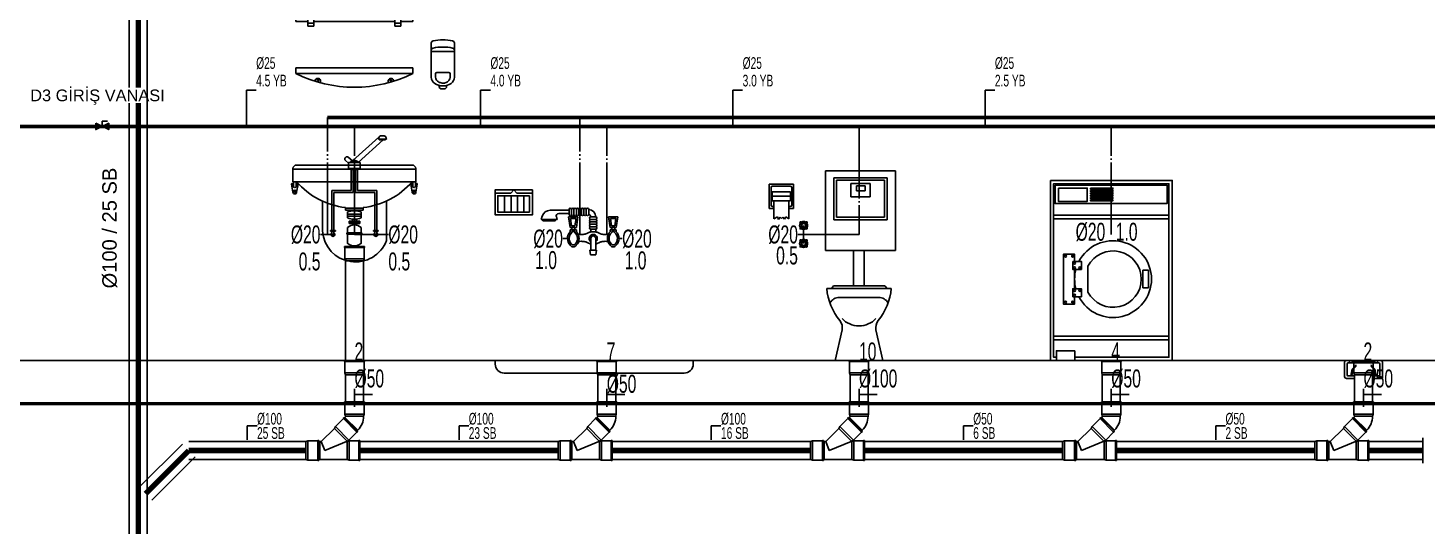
# Model space of a CAD drawing. Header units: centimetres. Extents: x -3952 to 22702, y 13298 to 16732.
# Drawn here: x 17619 to 18395, y 15738 to 16015 of the extents above; entities that cross this region are included whole.
import ezdxf
from ezdxf.enums import TextEntityAlignment as Align

# ---------------------------------------------------------------- set-up
doc = ezdxf.new("R2010")
doc.units = ezdxf.units.CM
for name, pattern in [('BASMA HATTI', [31, 25, -6]), ('PIS', [38, 30, -8]), ('SICAK', [4.6, 4, -0.15, 0.075, -0.15, 0.075, -0.15]), ('SOGUK', [4.375, 4, -0.15, 0.075, -0.15])]:
    doc.linetypes.add(name, pattern=pattern)
for name, color, linetype in [('MTY-PIS-SU-BORUSU', 6, 'PIS'), ('MTY-PISSU-CAP', 211, 'Continuous'), ('MTY-PVC', 43, 'Continuous'), ('MTY-SEMA', 8, 'Continuous'), ('MTY-SICAKSU-BORU', 1, 'BASMA HATTI'), ('MTY-SOGUKSU-BORU', 5, 'Continuous'), ('MTY-TEFRIS', 15, 'Continuous'), ('MTY-TEMIZSU-CAP', 101, 'Continuous'), ('MTY-VANA', 1, 'Continuous'), ('MTY-YUK-BIRIMI', 7, 'Continuous')]:
    doc.layers.add(name, color=color, linetype=linetype)
doc.styles.add('CAP', font='wturkce.SHX', dxfattribs={"width": 0.65})
doc.styles.add('MTY_CAP', font='wturkce.SHX', dxfattribs={"width": 0.65, "height": 20})
doc.styles.add('MTYCAPLT', font='arial.ttf', dxfattribs={"width": 0.65, "height": 1})
doc.styles.add('ROTAS', font='arial.ttf')

# ---------------------------------------------------------------- blocks, each defined once
blk = doc.blocks.new('MTY-KURESEL VANA')
at = {"layer": 'MTY-VANA'}
for p, q in [((0, 0), (0, 8)), ((0, 8), (8, 8))]:
    blk.add_line(p, q, dxfattribs=at)
blk.add_lwpolyline([(-10, 5), (-10, -5), (10, 5), (10, -5), (-10, 5)], dxfattribs=at)
at = {"layer": 'MTY-VANA', "style": 'MTYCAPLT', "width": 0.65}
blk.add_attdef('CAP', text='', height=10, dxfattribs=at).set_placement((-1.1, 0), align=Align.CENTER)
blk = doc.blocks.new('LAVABO1 KOLON')
at = {"layer": 'MTY-PVC', "color": 43}
for p, q in [((-5.5, 63.37), (-5.5, 62.77)), ((-5.03, 63.37), (-5.5, 63.37)), ((-5.3, 62.77), (-5.5, 62.77)), ((5.3, 62.77), (-5.3, 62.77)), ((-5.3, 62.77), (-5.3, 56.52)), ((5, 63.37), (-5.03, 63.37)), ((5.5, 63.37), (4.97, 63.37)), ((5.5, 62.77), (5.3, 62.77)), ((5.3, 62.77), (5.3, 56.52)), ((5.5, 63.37), (5.5, 62.77)), ((5.3, 56.52), (-5.3, 56.52)), ((-5.3, 56.52), (-5, 55.38)), ((5, 55.38), (-5, 55.38)), ((-5, 55.38), (-5, 0)), ((5.3, 56.52), (5, 55.38)), ((5, 55.38), (5, 0))]:
    blk.add_line(p, q, dxfattribs=at)
at = {"layer": 'MTY-SICAKSU-BORU', "linetype": 'SICAK', "ltscale": 10}
for p, q in [((-15, 70), (-15, 135)), ((-13.06, 70), (-15.15, 70))]:
    blk.add_line(p, q, dxfattribs=at)
at = {"layer": 'MTY-SOGUKSU-BORU', "linetype": 'SOGUK', "ltscale": 10}
for p, q in [((0, 70), (0, 130)), ((11.84, 70), (0, 70))]:
    blk.add_line(p, q, dxfattribs=at)
at = {"layer": 'MTY-TEFRIS', "color": 2}
for p, q in [((-25.82, 234.09), (-22.51, 234.09)), ((-25.82, 234.09), (-25.82, 229.75)), ((-22.51, 234.09), (-22.51, 229.75)), ((22.38, 234.09), (22.38, 229.75)), ((25.69, 234.09), (22.38, 234.09)), ((25.69, 234.09), (25.69, 229.75)), ((-32.57, 188.24), (-32.57, 231.58)), ((-25.82, 231.58), (-32.57, 231.58)), ((-25.82, 232.44), (-22.51, 232.44)), ((-25.82, 229.75), (-22.51, 229.75)), ((22.38, 231.58), (-22.51, 231.58)), ((25.69, 232.44), (22.38, 232.44)), ((25.69, 229.75), (22.38, 229.75)), ((32.43, 231.58), (25.69, 231.58)), ((32.43, 188.24), (32.43, 231.58)), ((12.73, 197.94), (-9.11, 219.78)), ((12.3, 207.69), (3.7, 216.28)), ((-0.23, 199.25), (-10.42, 209.44)), ((-25.82, 188.24), (-32.57, 188.24)), ((-25.82, 190.07), (-22.51, 190.07)), ((-25.82, 190.07), (-25.82, 185.73)), ((-25.82, 187.38), (-22.51, 187.38)), ((-22.51, 190.07), (-22.51, 185.73)), ((22.38, 188.24), (-22.51, 188.24)), ((25.69, 190.07), (22.38, 190.07)), ((22.38, 190.07), (22.38, 185.73)), ((25.69, 187.38), (22.38, 187.38)), ((25.69, 190.07), (25.69, 185.73)), ((32.43, 188.24), (25.69, 188.24)), ((-25.82, 185.73), (-22.51, 185.73)), ((25.69, 185.73), (22.38, 185.73)), ((42.63, 172.3), (42.63, 176.3)), ((42.63, 172.3), (42.63, 157.29)), ((42.63, 171.69), (55.43, 171.69)), ((55.43, 172.3), (55.43, 176.3)), ((55.43, 172.3), (55.43, 157.29)), ((-32.57, 162.6), (32.43, 162.6)), ((-32.57, 162.6), (-32.57, 159.35)), ((-32.57, 159.35), (32.43, 159.35)), ((32.43, 162.6), (32.43, 159.35)), ((42.63, 160.49), (42.63, 157.29)), ((45.03, 157.29), (45.03, 159.25)), ((45.67, 159.89), (52.39, 159.89)), ((53.03, 157.29), (53.03, 159.25)), ((47.03, 152.73), (47.03, 151.69)), ((47.83, 150.89), (47.03, 151.69)), ((50.23, 150.89), (47.83, 150.89)), ((50.23, 150.89), (51.03, 151.69)), ((51.03, 152.73), (51.03, 151.69))]:
    blk.add_line(p, q, dxfattribs=at)
at = {"layer": 'MTY-TEFRIS', "color": 4}
for p, q in [((14.5, 124.72), (15.52, 124.72)), ((16.54, 124.72), (15.52, 124.72)), ((13.42, 124.12), (-1.18, 110.86)), ((15.9, 122.47), (2.06, 109.89)), ((13.33, 122.84), (13.42, 123.75)), ((13.33, 122.84), (15.52, 122.84)), ((13.73, 122.84), (13.73, 122.47)), ((17.24, 122.84), (13.73, 122.84)), ((13.73, 122.47), (17.24, 122.47)), ((17.71, 122.84), (15.52, 122.84)), ((17.24, 122.47), (17.24, 122.84)), ((17.71, 122.84), (17.61, 123.75)), ((-4.98, 112.8), (-5.17, 112.58)), ((-5.05, 111.05), (-3.37, 109.62)), ((-1.11, 110.92), (-3.46, 112.92)), ((-3.37, 106.7), (-3.37, 109.89)), ((3.21, 109.89), (-3.37, 109.89)), ((-2.17, 109.96), (-2.24, 109.89)), ((-1.1, 110.86), (-0.08, 110.86)), ((0.94, 110.86), (-0.08, 110.86)), ((3.21, 106.7), (3.21, 109.89)), ((-34.19, 106.7), (-34.19, 99.25)), ((34.06, 106.3), (-34.19, 106.3)), ((32.13, 108.5), (-32.26, 108.5)), ((-3.37, 106.7), (3.21, 106.7)), ((-2.88, 106.7), (-2.88, 106.29)), ((-2.88, 106.29), (2.75, 106.29)), ((-2.14, 106.29), (-2.14, 106.1)), ((1.98, 106.09), (-2.14, 106.09)), ((-1.83, 106.07), (-1.83, 94.44)), ((-0.75, 106.07), (-0.75, 93.36)), ((0.59, 106.07), (0.59, 93.36)), ((1.67, 106.07), (1.67, 94.44)), ((1.98, 106.29), (1.98, 106.09)), ((2.75, 106.29), (2.75, 106.7)), ((34.06, 106.7), (34.06, 99.25)), ((-34.19, 93.55), (-34.97, 97.93)), ((-33.89, 98.28), (-34.71, 98.28)), ((34.06, 99.25), (-34.19, 99.25)), ((-33.89, 99.25), (-33.89, 96.72)), ((-32.42, 99.25), (-32.42, 96.72)), ((-31.61, 98.28), (-32.42, 98.28)), ((-32.13, 93.55), (-31.35, 97.93)), ((-12.51, 94.44), (-12.51, 72.2)), ((-12.51, 94.44), (-1.83, 94.44)), ((-11.43, 93.36), (-11.43, 72.2)), ((-11.43, 93.36), (-0.75, 93.36)), ((11.27, 93.36), (0.59, 93.36)), ((12.35, 94.44), (1.67, 94.44)), ((11.27, 93.36), (11.27, 72.2)), ((12.35, 94.44), (12.35, 72.2)), ((32, 93.55), (31.22, 97.93)), ((31.48, 98.28), (32.29, 98.28)), ((32.29, 99.25), (32.29, 96.72)), ((33.76, 99.25), (33.76, 96.72)), ((33.76, 98.28), (34.58, 98.28)), ((34.06, 93.55), (34.84, 97.93)), ((-17.73, 71.86), (-17.73, 88.48)), ((17.73, 66.66), (17.73, 88.54)), ((-4.99, 84.92), (-4.99, 83.48)), ((4.86, 84.63), (-4.99, 84.63)), ((-4.99, 83.48), (-0.07, 83.48)), ((-3.84, 79.22), (-3.84, 82.47)), ((3.71, 81.31), (-3.84, 81.31)), ((3.71, 80.24), (-3.84, 80.24)), ((-1.15, 83.48), (-1.15, 83.13)), ((-1.15, 78.56), (-1.15, 77.37)), ((4.86, 83.48), (-0.07, 83.48)), ((1.02, 83.48), (1.02, 83.13)), ((1.02, 78.56), (1.02, 77.37)), ((3.71, 79.22), (3.71, 82.47)), ((4.86, 84.92), (4.86, 83.48)), ((-11.97, 72.2), (-13.33, 72.2)), ((-13.33, 72.2), (-13.33, 71.8)), ((-13.33, 71.8), (-11.97, 71.8)), ((-12.51, 71.8), (-12.51, 70)), ((-12.51, 71.8), (-12.51, 70)), ((-12.51, 70), (-11.43, 70)), ((-11.97, 72.2), (-10.61, 72.2)), ((-10.61, 71.8), (-11.97, 71.8)), ((-11.43, 71.8), (-11.43, 70)), ((-11.43, 71.8), (-11.43, 70)), ((-10.61, 72.2), (-10.61, 71.8)), ((-4.34, 70.18), (-4.34, 70.82)), ((-4.34, 70.82), (4.07, 70.82)), ((4.07, 70.18), (-4.34, 70.18)), ((-3.84, 70.82), (-3.84, 73.87)), ((-3.84, 65.06), (-3.84, 70.18)), ((-3.04, 76.14), (-3.04, 77.37)), ((-3.04, 77.37), (3.04, 77.37)), ((3.04, 76.8), (-3.04, 76.8)), ((3.04, 76.14), (-3.04, 76.14)), ((-1.15, 76.14), (-1.15, 75.24)), ((1.02, 76.14), (1.02, 75.24)), ((3.04, 77.37), (3.04, 76.14)), ((3.71, 70.82), (3.71, 73.87)), ((3.71, 65.06), (3.71, 70.18)), ((4.07, 70.82), (4.07, 70.18)), ((11.84, 72.2), (10.48, 72.2)), ((10.48, 72.2), (10.48, 71.8)), ((10.48, 71.8), (11.84, 71.8)), ((11.3, 71.8), (11.3, 70)), ((11.3, 71.8), (11.3, 70)), ((12.38, 70), (11.3, 70)), ((11.84, 72.2), (13.2, 72.2)), ((13.2, 71.8), (11.84, 71.8)), ((12.38, 71.8), (12.38, 70)), ((12.38, 71.8), (12.38, 70)), ((13.2, 72.2), (13.2, 71.8))]:
    blk.add_line(p, q, dxfattribs=at)
at = {"layer": 'MTY-TEFRIS', "color": 2}
for centre in [(-20.17, 155.82), (20.04, 155.82)]:
    blk.add_circle(centre, 0.437, dxfattribs=at)
at = {"layer": 'MTY-TEFRIS', "color": 4}
for centre, radius in [((-34.52, 97.85), 0.254), ((-33.16, 93.55), 1.03), ((-33.16, 93.55), 0.556), ((-31.8, 97.85), 0.254), ((31.67, 97.85), 0.254), ((33.03, 93.55), 1.03), ((33.03, 93.55), 0.556), ((34.39, 97.85), 0.254)]:
    blk.add_circle(centre, radius, dxfattribs=at)
at = {"layer": 'MTY-TEFRIS', "color": 2}
for centre, radius, start, end in [((43.91, 176.3), 1.28, 103.34236, 180), ((43.91, 172.3), 1.28, 103.34236, 180), ((49.03, 150.65), 27.43, 78.61461, 101.38539), ((49.03, 146.65), 27.43, 78.61461, 101.38539), ((54.15, 176.3), 1.28, 0, 76.65764), ((54.15, 172.3), 1.28, 0, 76.65764), ((-0.07, 225.21), 73.43, 243.73196, 296.26804), ((-20.32, 155.17), 1.53, 324.18851, 183.54429), ((20.19, 155.17), 1.53, 356.45571, 215.81149), ((45.67, 159.25), 0.64, 90, 180), ((52.39, 159.25), 0.64, 0, 90)]:
    blk.add_arc(centre, radius, start, end, dxfattribs=at)
at = {"layer": 'MTY-TEFRIS', "color": 4}
for centre, radius, start, end in [((14.5, 123.64), 1.08, 90, 174.07007), ((16.54, 123.64), 1.08, 5.92993, 90), ((-4.35, 111.88), 1.08, 139.57371, 229.57371), ((-4.16, 112.1), 1.08, 49.57371, 139.57371), ((-1.1, 109.78), 1.08, 90, 174.07007), ((0.94, 109.78), 1.08, 5.92993, 90), ((-32.19, 106.5), 2.01, 88.09528, 174.20104), ((32.06, 106.5), 2.01, 5.79896, 91.90472), ((-34.67, 97.98), 0.308, 97.40292, 189.73542), ((-33.16, 96.72), 0.735, 180, 0), ((-0.07, 127.1), 42.47, 220.97797, 263.34526), ((-31.65, 97.98), 0.308, 350.26458, 82.59708), ((-0.07, 127.1), 42.47, 276.65474, 319.02203), ((31.52, 97.98), 0.308, 97.40292, 189.73542), ((33.03, 96.72), 0.735, 180, 0), ((34.54, 97.98), 0.308, 350.26458, 82.59708), ((-0.07, 72.87), 10.32, 68.53271, 111.46729), ((-0.07, 88.83), 10.32, 248.53271, 291.46729), ((0.55, 73.03), 18.32, 183.67178, 339.66251), ((-11.97, 70), 1.09, 119.88579, 60.11421), ((-11.97, 70.09), 0.548, 189.04535, 350.95465), ((-0.07, 69.47), 5.8, 49.37058, 130.62942), ((11.84, 70), 1.09, 119.88579, 60.11421), ((11.84, 70.09), 0.548, 189.04535, 350.95465), ((-0.07, 69.47), 5.8, 229.37058, 310.62942)]:
    blk.add_arc(centre, radius, start, end, dxfattribs=at)
at = {"layer": 'MTY-TEFRIS', "color": 2}
blk.add_ellipse((49.03, 157.29), major_axis=(6.4, 0), ratio=0.75, start_param=3.141593, end_param=6.283185, dxfattribs=at)
blk.add_open_spline([(45.03, 157.29), (45.03, 156.85), (45.14, 156.42), (45.6, 155.59), (45.95, 155.2), (46.86, 154.56), (47.42, 154.32), (48.62, 154.06), (50.06, 154.05), (50.48, 154.26), (51.05, 154.49), (52, 155.09), (52.37, 155.48), (52.87, 156.29), (53.01, 156.73), (53.03, 157.2), (53.03, 157.24), (53.03, 157.29)], degree=3, knots=[0, 0, 0, 0, 0.442663, 0.442663, 0.885326, 0.885326, 1.327989, 1.327989, 1.770652, 1.770652, 2.213315, 2.213315, 2.655978, 2.655978, 3.098641, 3.098641, 3.141579, 3.141579, 3.141579, 3.141579], dxfattribs=at)
at = {"layer": 'MTY-TEMIZSU-CAP'}
for p, q in [((-15.15, 70), (-18.9, 70)), ((12.93, 70), (18.77, 70))]:
    blk.add_line(p, q, dxfattribs=at)
at = {"layer": 'MTY-PISSU-CAP', "lineweight": -3, "ltscale": 100, "style": 'CAP', "width": 0.65}
blk.add_attdef('PSCP', text='', height=10, dxfattribs=at).set_placement((0, -10), align=Align.MIDDLE_LEFT)
at = {"layer": 'MTY-TEMIZSU-CAP', "color": 101, "style": 'CAP', "width": 0.65}
blk.add_attdef('SCCP', text='', height=10, dxfattribs=at).set_placement((-18.9, 70), align=Align.MIDDLE_RIGHT)
blk.add_attdef('SOCP', text='', height=10, dxfattribs=at).set_placement((18.77, 70), align=Align.MIDDLE_LEFT)
at = {"layer": 'MTY-YUK-BIRIMI', "color": 101, "style": 'CAP', "width": 0.65}
blk.add_attdef('SC', text='', height=10, dxfattribs=at).set_placement((-18.9, 55), align=Align.MIDDLE_RIGHT)
blk.add_attdef('SO', text='', height=10, dxfattribs=at).set_placement((18.81, 55), align=Align.MIDDLE_LEFT)
at = {"layer": 'MTY-YUK-BIRIMI', "color": 211, "lineweight": -3, "ltscale": 100, "style": 'CAP', "width": 0.65}
blk.add_attdef('PS', text='', height=10, dxfattribs=at).set_placement((0, 5), align=Align.MIDDLE_LEFT)
blk = doc.blocks.new('PVC CATAL SAG')
at = {"layer": 'MTY-PISSU-CAP', "lineweight": -3, "ltscale": 100}
for p, q in [((0, -15.84), (0, -25.84)), ((10, -18.89), (0, -18.89))]:
    blk.add_line(p, q, dxfattribs=at)
at = {"layer": 'MTY-PVC', "color": 43}
for p, q in [((-5.5, 0), (-5.5, -0.6)), ((5.5, 0), (-5.5, 0)), ((-5.3, -0.6), (-5.5, -0.6)), ((5.3, -0.6), (-5.3, -0.6)), ((-5.3, -0.6), (-5.3, -6.85)), ((5.3, -6.85), (-5.3, -6.85)), ((-5.3, -6.85), (-5, -7.99)), ((5.3, -6.85), (5, -7.99)), ((5.5, -0.6), (5.3, -0.6)), ((5.3, -0.6), (5.3, -6.85)), ((5.5, 0), (5.5, -0.6)), ((5, -7.99), (-5, -7.99)), ((-5, -7.99), (-5, -22.87)), ((5, -7.99), (5, -22.87)), ((-5.5, -23.03), (-5.5, -23.63)), ((-5.5, -23.03), (-4.97, -23.03)), ((-5, -23.03), (5.03, -23.03)), ((5.03, -23.03), (5.5, -23.03)), ((5.5, -23.03), (5.5, -23.63)), ((-5.5, -23.63), (-5.3, -23.63)), ((-5.3, -23.63), (5.3, -23.63)), ((-5.3, -23.63), (-5.3, -29.88)), ((-5.3, -29.88), (5.3, -29.88)), ((-5.3, -29.88), (-5, -31.02)), ((-5, -31.02), (5, -31.02)), ((5.3, -29.88), (5, -31.02)), ((5.3, -23.63), (5.5, -23.63)), ((5.3, -23.63), (5.3, -29.88)), ((-11.15, -37.73), (-18.46, -45)), ((-10.59, -36.69), (-11.15, -37.73)), ((-11.15, -37.73), (-4.14, -44.75)), ((-6.17, -32.27), (-10.59, -36.69)), ((-10.59, -36.69), (-3.09, -44.18)), ((-5.88, -31.7), (-6.31, -32.13)), ((-5.88, -31.7), (-6.31, -32.13)), ((-6.31, -32.13), (-6.17, -32.27)), ((-6.31, -32.13), (-6.17, -32.27)), ((-6.17, -32.27), (1.33, -39.76)), ((-5.88, -31.7), (-5.58, -32.01)), ((-5.88, -31.7), (-5.58, -32.01)), ((-5.29, -31.73), (-5.58, -32.01)), ((-5.58, -32.01), (1.54, -39.13)), ((-5.29, -31.73), (1.78, -38.8)), ((1.78, -38.8), (1.5, -39.08)), ((-25.86, -44.7), (-27, -45)), ((-27, -55), (-27, -45)), ((-25.86, -55.3), (-25.86, -44.7)), ((-20.33, -44.7), (-25.86, -44.7)), ((-19.73, -44.5), (-20.33, -44.5)), ((-20.33, -44.7), (-20.33, -44.5)), ((-20.33, -55.3), (-20.33, -44.7)), ((-19.73, -45), (-19.73, -44.5)), ((-19.73, -55), (-19.73, -45)), ((-19.33, -45), (-19.73, -45)), ((-18.46, -45), (-19.33, -45)), ((-19.33, -45), (-19.33, -55)), ((-19.33, -45), (-19.33, -55)), ((-19.33, -55), (-19.33, -45)), ((-19.33, -45), (-19.33, -55)), ((-16.5, -50), (-18.46, -45)), ((-4.43, -45), (-16.5, -50)), ((-4.14, -44.75), (-4.43, -45)), ((-4.02, -45), (-4.42, -45)), ((-3.09, -44.18), (-4.14, -44.75)), ((-2.88, -44.7), (-4.02, -45)), ((-4.02, -45), (-4.02, -55)), ((1.33, -39.76), (-3.09, -44.18)), ((2.4, -44.7), (-2.88, -44.7)), ((-2.88, -44.7), (-2.88, -55.3)), ((1.33, -39.76), (1.47, -39.9)), ((1.33, -39.76), (1.47, -39.9)), ((1.89, -39.48), (1.47, -39.9)), ((1.89, -39.48), (1.47, -39.9)), ((1.5, -39.08), (1.89, -39.48)), ((1.5, -39.08), (1.89, -39.48)), ((3, -44.5), (2.4, -44.5)), ((2.4, -44.5), (2.4, -44.7)), ((2.4, -44.7), (2.4, -55.3)), ((3, -44.5), (3, -45)), ((3, -45), (3, -55)), ((-25.86, -55.3), (-27, -55)), ((-20.33, -55.3), (-25.86, -55.3)), ((-20.33, -55.5), (-20.33, -55.3)), ((-19.73, -55.5), (-20.33, -55.5)), ((-19.73, -55.5), (-19.73, -55)), ((-19.33, -55), (-19.73, -55)), ((-4.02, -55), (-19.33, -55)), ((-2.88, -55.3), (-4.02, -55)), ((2.4, -55.3), (-2.88, -55.3)), ((2.4, -55.3), (2.4, -55.5)), ((3, -55.5), (2.4, -55.5)), ((3, -55), (3, -55.5))]:
    blk.add_line(p, q, dxfattribs=at)
for radius in [1, 11]:
    blk.add_arc((-6, -31.02), radius, 315, 0, dxfattribs=at)
blk = doc.blocks.new('DUS TEKNESI1 KOLON')
at = {"layer": 'MTY-SICAKSU-BORU', "linetype": 'SICAK', "ltscale": 10}
blk.add_line((-15, 70), (-15, 135), dxfattribs=at)
at = {"layer": 'MTY-SOGUKSU-BORU', "linetype": 'SOGUK', "ltscale": 10}
blk.add_line((0, 70), (0, 130), dxfattribs=at)
at = {"layer": 'MTY-TEFRIS', "color": 2}
for p, q in [((-51.58, 94.87), (-53.27, 92.91)), ((-51.58, 94.87), (-49.95, 92.91)), ((-53.27, 92.91), (-61.88, 92.91)), ((-56.78, 91.53), (-56.78, 82.44)), ((-53.11, 91.53), (-53.11, 82.44)), ((-41.27, 92.91), (-49.95, 92.91)), ((-49.61, 91.53), (-49.61, 82.44)), ((-46.03, 91.53), (-46.03, 82.44))]:
    blk.add_line(p, q, dxfattribs=at)
at = {"layer": 'MTY-TEFRIS', "color": 4}
for p, q in [((-36.4, 78.22), (-35.78, 80.22)), ((-36.4, 78.22), (-27.55, 78.22)), ((-31.45, 83.41), (-20.92, 83.41)), ((-27.55, 78.22), (-27.99, 79.88)), ((-26.68, 81.6), (-20.92, 81.6)), ((-21.16, 79.85), (-16, 79.85)), ((-20.3, 73.82), (-21.16, 79.85)), ((-20.92, 83.87), (-20.92, 81.14)), ((-20.92, 83.41), (-20.92, 81.6)), ((-19.51, 74.73), (-20.11, 78.94)), ((-20.11, 78.94), (-17.05, 78.94)), ((-19.56, 81.14), (-19.56, 83.87)), ((-18.2, 83.87), (-18.2, 81.14)), ((-17.05, 78.94), (-17.65, 74.73)), ((-16, 79.85), (-16.86, 73.82)), ((-16.84, 83.87), (-16.84, 81.14)), ((-16.84, 83.87), (-16.84, 81.14)), ((-15.47, 81.14), (-15.47, 83.87)), ((-14.11, 83.87), (-14.11, 81.14)), ((-12.75, 83.87), (-12.75, 81.14)), ((-11.39, 83.87), (-11.39, 81.14)), ((-10.03, 83.87), (-10.03, 81.14)), ((-8.86, 79.78), (-8.86, 79.74)), ((-8.86, 79.74), (-6.14, 79.74)), ((-8.86, 78.38), (-6.14, 78.38)), ((-6.14, 79.78), (-6.14, 79.74)), ((6.16, 79.85), (1, 79.85)), ((1, 79.85), (1.86, 73.82)), ((2.05, 78.94), (2.65, 74.73)), ((5.11, 78.94), (2.05, 78.94)), ((4.51, 74.73), (5.11, 78.94)), ((5.3, 73.82), (6.16, 79.85)), ((-16.86, 73.82), (-20.3, 73.82)), ((-20.28, 72.58), (-20.28, 71.43)), ((-20.28, 72.58), (-16.88, 72.58)), ((-17.65, 74.73), (-19.51, 74.73)), ((-19.42, 73.82), (-19.42, 72.58)), ((-19.37, 71.67), (-19.37, 71.03)), ((-19.37, 71.67), (-17.78, 71.67)), ((-17.78, 71.67), (-17.78, 71.03)), ((-17.76, 72.58), (-17.76, 73.82)), ((-16.88, 72.58), (-16.88, 71.43)), ((-8.86, 77.02), (-6.14, 77.02)), ((-8.86, 75.66), (-6.14, 75.66)), ((-6.14, 74.3), (-8.86, 74.3)), ((-8.86, 72.93), (-8.86, 71.34)), ((-8.86, 72.93), (-6.14, 72.93)), ((-6.14, 72.93), (-6.14, 71.34)), ((1.86, 73.82), (5.3, 73.82)), ((1.88, 72.58), (1.88, 71.43)), ((1.88, 72.58), (5.28, 72.58)), ((2.65, 74.73), (4.51, 74.73)), ((2.76, 72.58), (2.76, 73.82)), ((2.78, 71.67), (2.78, 71.03)), ((4.37, 71.67), (2.78, 71.67)), ((4.37, 71.67), (4.37, 71.03)), ((4.42, 73.82), (4.42, 72.58)), ((5.28, 72.58), (5.28, 71.43)), ((-8.85, 67.86), (-8.85, 61.24)), ((-6.15, 67.86), (-6.15, 61.24)), ((-5.71, 61.24), (-9.32, 61.24)), ((-9.32, 61.24), (-8.96, 58.68)), ((-8.96, 58.68), (-6.08, 58.68)), ((-6.08, 58.68), (-5.71, 61.24)), ((47.97, 0), (-61.88, 0)), ((-61.88, -2.05), (-61.88, 0)), ((47.98, -2.03), (47.97, 0)), ((42.98, -7.04), (-56.88, -7.04))]:
    blk.add_line(p, q, dxfattribs=at)
at = {"layer": 'MTY-TEFRIS', "color": 2}
for points in [[(-41.27, 94.87), (-61.88, 94.87), (-61.88, 80.85), (-41.27, 80.85)], [(-42.93, 91.53), (-60.5, 91.53), (-60.5, 82.44), (-42.93, 82.44)]]:
    blk.add_lwpolyline(points, close=True, dxfattribs=at)
at = {"layer": 'MTY-TEFRIS', "color": 4}
blk.add_lwpolyline([(-28.55, 78.22), (-28.55, 77.65), (-35.4, 77.65), (-35.4, 78.22)], dxfattribs=at)
for points in [[(-15.94, 70.15, 0.052672), (-14.15, 69.96, 0.063671)], [(-14.15, 69.96, 0.063671), (-12, 70.23, 0.076686), (-10.34, 70.95, 0.001385), (-10.32, 70.96, 0.146881)], [(-4.68, 70.96, 0.029659), (-5.35, 71.18, 0.063671), (-7.5, 71.45, 0.063671), (-9.65, 71.18, 0.029659), (-10.32, 70.96, 0.001385)], [(-0.85, 69.96, -0.063671), (-3, 70.23, -0.076686), (-4.66, 70.95, -0.001385), (-4.68, 70.96, -0.146881)], [(-3.67, 70.45, 0.001385), (-3.69, 70.46, 0.076686)], [(0.94, 70.15, -0.052672), (-0.85, 69.96, -0.063671)], [(-15.62, 66.05, -0.043271), (-14.15, 66.18, -0.063671)], [(-14.15, 66.18, -0.063671), (-12, 65.91, -0.029659), (-11.33, 65.69, -0.001385)], [(-11.33, 65.69, 0.001385), (-11.31, 65.68, 0.076686), (-9.65, 64.96, 0.02385), (-8.85, 64.8, 0.063671)], [(-6.15, 64.8, 0.02385), (-5.35, 64.96, 0.076686), (-3.69, 65.68, 0.001385), (-3.67, 65.69, 0.146881)], [(-0.85, 66.18, 0.063671), (-3, 65.91, 0.029659), (-3.67, 65.69, 0.001385)], [(0.62, 66.05, 0.043271), (-0.85, 66.18, 0.063671)]]:
    blk.add_lwpolyline(points, format="xyb", dxfattribs=at)
for centre, radius, start, end in [((-31.45, 78.88), 4.54, 90, 162.72065), ((-26.68, 80.24), 1.36, 90, 195.03031), ((-20.24, 83.87), 0.68, 0, 180), ((-20.24, 81.14), 0.68, 180, 0), ((-18.88, 83.87), 0.68, 0, 180), ((-18.88, 81.14), 0.68, 180, 0), ((-17.52, 83.87), 0.68, 0, 180), ((-17.52, 81.14), 0.68, 180, 0), ((-16.16, 83.87), 0.68, 0, 180), ((-16.16, 81.14), 0.68, 180, 0), ((-14.79, 83.87), 0.68, 0, 180), ((-14.79, 81.14), 0.68, 180, 0), ((-13.43, 83.87), 0.68, 0, 180), ((-13.43, 81.14), 0.68, 180, 0), ((-12.07, 83.87), 0.68, 0, 180), ((-12.07, 81.14), 0.68, 180, 0), ((-10.71, 83.87), 0.68, 0, 180), ((-10.71, 81.14), 0.68, 180, 0), ((-10.22, 79.78), 4.08, 0, 87.34618), ((-10.22, 79.78), 1.36, 0, 82.02098), ((-8.86, 79.06), 0.68, 90, 270), ((-8.86, 77.7), 0.68, 90, 270), ((-6.14, 79.06), 0.68, 270, 90), ((-6.14, 77.7), 0.68, 270, 90), ((-16.57, 67.73), 5.24, 135.05017, 225.82954), ((-16.57, 67.73), 4.33, 130.27538, 225.82954), ((-20.58, 67.73), 4.33, 314.17046, 49.72462), ((-20.58, 67.73), 5.24, 314.17046, 44.94983), ((-7.5, 67.73), 2.25, 311.5146, 228.4854), ((-8.86, 76.34), 0.68, 90, 270), ((-8.86, 74.98), 0.68, 90, 270), ((-8.86, 73.62), 0.68, 90, 270), ((-6.14, 76.34), 0.68, 270, 90), ((-6.14, 74.98), 0.68, 270, 90), ((-6.14, 73.62), 0.68, 270, 90), ((5.58, 67.73), 5.24, 135.05017, 225.82954), ((5.58, 67.73), 4.33, 130.27538, 225.82954), ((1.57, 67.73), 4.33, 314.17046, 49.72462), ((1.57, 67.73), 5.24, 314.17046, 44.94983), ((-18.58, 64.97), 1.92, 211.20705, 328.79295), ((-18.58, 65.45), 1.3, 218.96065, 321.6991), ((-7.5, 67.86), 1.35, 0, 180), ((3.58, 64.97), 1.92, 211.20705, 328.79295), ((3.58, 65.45), 1.3, 218.3009, 321.03935), ((-56.88, -2.04), 5, 180.10635, 270), ((42.98, -2.04), 5, 270, 0.10635)]:
    blk.add_arc(centre, radius, start, end, dxfattribs=at)
at = {"layer": 'MTY-TEMIZSU-CAP'}
for p, q in [((-21.81, 67.69), (-24.34, 67.69)), ((6.81, 67.69), (8.53, 67.69))]:
    blk.add_line(p, q, dxfattribs=at)
at = {"layer": 'MTY-PISSU-CAP', "lineweight": -3, "ltscale": 100, "style": 'CAP', "width": 0.65}
blk.add_attdef('PSCP', text='', height=10, dxfattribs=at).set_placement((0, -12.95), align=Align.MIDDLE_LEFT)
at = {"layer": 'MTY-TEMIZSU-CAP', "color": 101, "style": 'CAP', "width": 0.65}
blk.add_attdef('SCCP', text='', height=10, dxfattribs=at).set_placement((-24.34, 67.69), align=Align.MIDDLE_RIGHT)
blk.add_attdef('SOCP', text='', height=10, dxfattribs=at).set_placement((8.53, 67.69), align=Align.MIDDLE_LEFT)
at = {"layer": 'MTY-YUK-BIRIMI', "color": 101, "style": 'CAP', "width": 0.65}
blk.add_attdef('SC', text='', height=10, dxfattribs=at).set_placement((-27.65, 55.76), align=Align.MIDDLE_RIGHT)
blk.add_attdef('SO', text='', height=10, dxfattribs=at).set_placement((16, 50.59), align=Align.CENTER)
at = {"layer": 'MTY-YUK-BIRIMI', "color": 211, "lineweight": -3, "ltscale": 100, "style": 'CAP', "width": 0.65}
blk.add_attdef('PS', text='', height=10, dxfattribs=at).set_placement((-0.06, 5), align=Align.MIDDLE_LEFT)
blk = doc.blocks.new('KLOZET1 KOLON')
at = {"layer": 'MTY-SOGUKSU-BORU', "linetype": 'SOGUK', "ltscale": 10}
for p, q in [((0, 130), (0, 70)), ((-30.75, 75), (-30.75, 65)), ((0, 70), (-30.74, 70))]:
    blk.add_line(p, q, dxfattribs=at)
at = {"layer": 'MTY-TEFRIS', "color": 2}
for p, q in [((20.33, 105.41), (-18.6, 105.41)), ((-18.6, 105.41), (-18.6, 61.05)), ((15.66, 101.52), (-13.93, 101.52)), ((-13.93, 101.52), (-13.93, 78.17)), ((15.66, 78.17), (15.66, 101.52)), ((20.33, 61.05), (20.33, 105.41)), ((-49.8, 84.47), (-49.8, 97.91)), ((-49.8, 97.91), (-36.36, 97.91)), ((-48.79, 86.32), (-48.79, 96.06)), ((-48.12, 93.71), (-48.12, 88.67)), ((-48.12, 93.71), (-38.04, 93.71)), ((-47.95, 96.9), (-38.21, 96.9)), ((-38.04, 93.71), (-38.04, 88.67)), ((-37.37, 96.06), (-37.37, 86.32)), ((-36.36, 97.91), (-36.36, 84.47)), ((14.22, 100.08), (-12.49, 100.08)), ((-12.49, 100.08), (-12.49, 79.61)), ((6.2, 98.31), (-4.47, 98.31)), ((-4.47, 98.31), (-4.47, 90.98)), ((3.46, 96.95), (-1.31, 96.95)), ((-1.31, 96.95), (-1.31, 94.29)), ((-1.31, 94.29), (3.46, 94.29)), ((3.46, 94.29), (3.46, 96.95)), ((6.2, 90.98), (6.2, 98.31)), ((14.22, 79.61), (14.22, 100.08)), ((-48.12, 91.86), (-48.79, 91.86)), ((-48.79, 91.86), (-48.79, 90.52)), ((-48.79, 90.52), (-48.12, 90.52)), ((-48.12, 90.52), (-48.12, 91.86)), ((-38.04, 91.19), (-48.12, 91.19)), ((-48.12, 88.67), (-38.04, 88.67)), ((-47.28, 85.48), (-47.95, 85.48)), ((-47.28, 78.59), (-47.28, 88.67)), ((-38.88, 78.59), (-38.88, 88.67)), ((-38.88, 78.59), (-38.88, 88.67)), ((-38.21, 85.48), (-38.88, 85.48)), ((-38.04, 91.86), (-37.37, 91.86)), ((-38.04, 90.52), (-38.04, 91.86)), ((-37.37, 90.52), (-38.04, 90.52)), ((-37.37, 91.86), (-37.37, 90.52)), ((-4.47, 90.98), (6.2, 90.98)), ((-47.28, 84.47), (-49.8, 84.47)), ((-45.29, 79.81), (-47.28, 78.59)), ((-45.29, 79.81), (-44.6, 78.35)), ((-43.76, 79.57), (-44.6, 78.35)), ((-43.76, 79.57), (-43.08, 78.84)), ((-42.24, 79.57), (-43.08, 78.84)), ((-42.24, 79.57), (-41.4, 78.46)), ((-40.56, 79.83), (-41.4, 78.46)), ((-40.56, 79.83), (-38.88, 78.59)), ((-36.36, 84.47), (-38.88, 84.47)), ((-13.93, 78.17), (15.66, 78.17)), ((-12.49, 79.61), (14.22, 79.61)), ((-18.6, 61.05), (20.33, 61.05)), ((-3.11, 61.05), (-3.11, 41.5)), ((2.9, 61.05), (2.9, 41.5)), ((17.91, 40), (-17.91, 40)), ((-14.2, 41.5), (-15.36, 40)), ((14.4, 41.5), (-14.2, 41.5)), ((14.4, 41.5), (15.56, 40)), ((10.91, 35), (-10.91, 35)), ((-13.25, 0), (-9.42, 17.01)), ((9.42, 17.01), (13.25, 0)), ((13.25, 0), (-13.25, 0)), ((-13.25, 0), (13.25, 0))]:
    blk.add_line(p, q, dxfattribs=at)
at = {"layer": 'MTY-TEFRIS', "color": 4}
for centre, radius in [((-30.75, 75), 1.54), ((-30.75, 75), 1.1), ((-30.75, 65), 1.54), ((-30.75, 65), 1.1)]:
    blk.add_circle(centre, radius, dxfattribs=at)
at = {"layer": 'MTY-TEFRIS', "color": 2}
for centre, radius, start, end in [((-47.95, 96.06), 0.84, 90, 180), ((-38.21, 96.06), 0.84, 0, 90), ((-47.95, 86.32), 0.84, 180, 270), ((-38.21, 86.32), 0.84, 270, 360), ((15.27, 43.1), 33.32, 185.34064, 219.04334), ((-15.27, 43.1), 33.32, 320.95666, 354.65936), ((-10.91, 29), 6, 90, 150.54771), ((10.91, 29), 6, 29.45229, 90), ((-15.28, 18.33), 6, 347.31961, 39.04334), ((0, 32.24), 13.03, 223.67167, 316.32833), ((15.28, 18.33), 6, 140.95666, 192.68039)]:
    blk.add_arc(centre, radius, start, end, dxfattribs=at)
at = {"layer": 'MTY-TEFRIS', "color": 4}
for centre, radius, start, end in [((-30.75, 75), 2.22, 144.42463, 215.30307), ((-32.48, 73.28), 0.321, 139.13539, 310.58802), ((-32.47, 76.73), 0.321, 49.13539, 220.58802), ((-34.63, 75.01), 2.44, 320.91318, 350.03622), ((-34.63, 75.01), 2.44, 9.69149, 38.67071), ((-30.76, 71.11), 2.44, 99.68719, 128.81024), ((-30.74, 78.89), 2.44, 231.05269, 260.03192), ((-30.75, 75), 2.22, 234.42033, 305.29878), ((-30.75, 75), 2.22, 101.18793, 125.29878), ((-30.75, 75), 2.22, 54.42033, 101.18793), ((-30.74, 78.89), 2.44, 279.68719, 308.81024), ((-30.76, 71.11), 2.44, 51.05269, 80.03192), ((-26.86, 74.99), 2.44, 140.91318, 170.03622), ((-26.86, 74.99), 2.44, 189.69149, 218.67071), ((-29.02, 73.27), 0.321, 229.13539, 40.58802), ((-29.02, 76.72), 0.321, 319.13539, 130.58802), ((-30.75, 75), 2.22, 341.62361, 35.30307), ((-30.75, 75), 2.22, 324.42463, 341.62361), ((-30.75, 65), 2.22, 144.34276, 215.22121), ((-32.48, 63.28), 0.321, 139.05352, 310.50616), ((-32.47, 66.73), 0.321, 49.05352, 220.50616), ((-34.63, 65.01), 2.44, 320.83131, 349.95435), ((-34.63, 65.01), 2.44, 9.60962, 38.58885), ((-30.76, 61.11), 2.44, 99.60533, 128.72837), ((-30.73, 68.89), 2.44, 230.97083, 259.95006), ((-30.75, 65), 2.22, 234.33847, 305.21692), ((-30.75, 65), 2.22, 101.10606, 125.21692), ((-30.75, 65), 2.22, 54.33847, 101.10606), ((-30.76, 61.11), 2.44, 50.97083, 79.95006), ((-30.73, 68.89), 2.44, 279.60533, 308.72837), ((-26.86, 64.99), 2.44, 140.83131, 169.95435), ((-26.86, 64.99), 2.44, 189.60962, 218.58885), ((-29.03, 63.27), 0.321, 229.05352, 40.50616), ((-29.01, 66.72), 0.321, 319.05352, 130.50616), ((-30.75, 65), 2.22, 324.34276, 341.54174), ((-30.75, 65), 2.22, 341.54174, 35.22121)]:
    blk.add_arc(centre, radius, start, end, dxfattribs=at)
at = {"layer": 'MTY-TEMIZSU-CAP', "lineweight": -3, "ltscale": 100}
blk.add_line((-30.75, 70), (-33.91, 70), dxfattribs=at)
at = {"layer": 'MTY-PISSU-CAP', "lineweight": -3, "ltscale": 100, "style": 'CAP', "width": 0.65}
blk.add_attdef('PSCP', text='', height=10, dxfattribs=at).set_placement((0, -10), align=Align.MIDDLE_LEFT)
at = {"layer": 'MTY-TEMIZSU-CAP', "color": 101, "style": 'CAP', "width": 0.65}
blk.add_attdef('SOCP', text='', height=10, dxfattribs=at).set_placement((-33.91, 70), align=Align.MIDDLE_RIGHT)
at = {"layer": 'MTY-YUK-BIRIMI', "color": 101, "style": 'CAP', "width": 0.65}
blk.add_attdef('SO', text='', height=10, dxfattribs=at).set_placement((-33.91, 58.33), align=Align.MIDDLE_RIGHT)
at = {"layer": 'MTY-YUK-BIRIMI', "color": 211, "lineweight": -3, "ltscale": 100, "style": 'CAP', "width": 0.65}
blk.add_attdef('PS', text='', height=10, dxfattribs=at).set_placement((0, 5), align=Align.MIDDLE_LEFT)
blk = doc.blocks.new('CAMASIR MAKINASI1 KOLON')
at = {"layer": 'MTY-SOGUKSU-BORU', "linetype": 'SOGUK', "ltscale": 10}
blk.add_line((0, 70), (0, 130), dxfattribs=at)
at = {"layer": 'MTY-TEFRIS', "color": 4}
for p, q in [((-32, 80.72), (32.03, 80.72)), ((-32, 78.63), (32.03, 78.63)), ((-32, 13.53), (32.03, 13.53)), ((-32, 11.44), (32.03, 11.44))]:
    blk.add_line(p, q, dxfattribs=at)
at = {"layer": 'MTY-TEFRIS', "color": 2}
blk.add_line((-12.92, 52.39), (-12.92, 37.98), dxfattribs=at)
at = {"layer": 'MTY-TEFRIS', "color": 4}
for points in [[(-33.8, 100), (33.82, 100), (33.82, 0), (-33.8, 0)], [(-20.25, 5.42), (-30.46, 5.42), (-30.46, 0), (-20.25, 0)]]:
    blk.add_lwpolyline(points, close=True, dxfattribs=at)
blk.add_lwpolyline([(-30.46, 1.8), (-32, 1.8), (-32, 98.2), (32.03, 98.2), (32.03, 1.8), (-20.25, 1.8)], dxfattribs=at)
at = {"layer": 'MTY-TEFRIS', "color": 2}
for points in [[(-31.18, 97.28), (30.98, 97.28), (30.98, 87.1), (-31.18, 87.1)], [(-29.3, 95.74), (-13.37, 95.74), (-13.37, 88.32), (-29.3, 88.32)], [(-11.6, 95.74), (0.94, 95.74), (0.94, 95.26), (-11.6, 95.26)], [(-11.6, 94.44), (0.94, 94.44), (0.94, 93.96), (-11.6, 93.96)], [(-11.6, 93.13), (0.94, 93.13), (0.94, 92.66), (-11.6, 92.66)], [(-11.6, 91.83), (0.94, 91.83), (0.94, 91.35), (-11.6, 91.35)], [(-11.6, 90.52), (0.94, 90.52), (0.94, 90.05), (-11.6, 90.05)], [(-11.6, 89.22), (0.94, 89.22), (0.94, 88.74), (-11.6, 88.74)], [(-21.39, 54.99), (-16.54, 54.99), (-16.54, 50.56), (-21.39, 50.56)], [(17.6, 50.13), (20.64, 50.13), (20.64, 40.43), (17.6, 40.43)], [(-21.39, 35.37), (-16.54, 35.37), (-16.54, 39.8), (-21.39, 39.8)]]:
    blk.add_lwpolyline(points, close=True, dxfattribs=at)
for points in [[(-20.43, 54.99), (-20.43, 59.12), (-26.42, 59.12), (-26.42, 31.22), (-20.43, 31.22), (-20.43, 35.37)], [(-20.43, 39.8), (-20.43, 50.56)]]:
    blk.add_lwpolyline(points, dxfattribs=at)
for centre in [(-25.37, 57.94), (-21.45, 57.94), (-20.37, 54.06), (-20.37, 51.48), (-17.4, 51.48), (-20.37, 38.88), (-17.4, 38.88), (-25.37, 32.42), (-21.45, 32.42), (-20.37, 36.3)]:
    blk.add_circle(centre, 0.522, dxfattribs=at)
for radius, start, end in [(21.33, 207.37723, 152.62277), (15.67, 207.37723, 152.62277), (21.33, 165.38153, 194.61847)]:
    blk.add_arc((0.99, 45.18), radius, start, end, dxfattribs=at)
at = {"layer": 'MTY-PISSU-CAP', "lineweight": -3, "ltscale": 100, "style": 'CAP', "width": 0.65}
blk.add_attdef('PSCP', text='', height=10, dxfattribs=at).set_placement((0.01, -10), align=Align.MIDDLE_LEFT)
at = {"layer": 'MTY-TEMIZSU-CAP', "color": 101, "style": 'CAP', "width": 0.65}
blk.add_attdef('SOCP', text='', height=10, dxfattribs=at).set_placement((-3.34, 71.49), align=Align.MIDDLE_RIGHT)
at = {"layer": 'MTY-YUK-BIRIMI', "color": 101, "style": 'CAP', "width": 0.65}
blk.add_attdef('SO', text='', height=10, dxfattribs=at).set_placement((2.5, 71.49), align=Align.MIDDLE_LEFT)
at = {"layer": 'MTY-YUK-BIRIMI', "color": 211, "lineweight": -3, "ltscale": 100, "style": 'CAP', "width": 0.65}
blk.add_attdef('PS', text='', height=10, dxfattribs=at).set_placement((0.01, 5), align=Align.MIDDLE_LEFT)
blk = doc.blocks.new('YER SUZGECI DN501 KOLON')
at = {"layer": 'MTY-TEFRIS', "color": 2}
for p, q in [((-9.5, 0), (-7.7, 0)), ((-7.7, 0), (-7.7, -1.4)), ((7.7, 0), (-7.7, 0)), ((-7.7, 0), (-7.7, -1.4)), ((-4.9, 0), (-6.3, 0)), ((-6.3, 0), (-6.3, -1.4)), ((-4.9, -1.12), (-6.02, 0)), ((-4.9, -0.37), (-5.27, 0)), ((-4.9, -0.13), (-5.03, 0)), ((-4.9, -1.4), (-4.9, 0)), ((-2.1, 0), (-3.5, 0)), ((-3.5, 0), (-3.5, -1.4)), ((-2.1, -1.12), (-3.22, 0)), ((-2.1, -0.37), (-2.47, 0)), ((-2.1, -0.13), (-2.23, 0)), ((-2.1, -1.4), (-2.1, 0)), ((0.7, 0), (-0.7, 0)), ((-0.7, 0), (-0.7, -1.4)), ((0.7, -1.36), (-0.66, 0)), ((0.7, -1.12), (-0.42, 0)), ((0.7, -0.62), (0.08, 0)), ((0.7, -0.37), (0.33, 0)), ((0.7, -0.13), (0.57, 0)), ((0.7, -1.4), (0.7, 0)), ((3.5, 0), (2.1, 0)), ((2.1, 0), (2.1, -1.4)), ((3.5, -1.36), (2.14, 0)), ((3.5, -1.12), (2.38, 0)), ((3.5, -0.62), (2.88, 0)), ((3.5, -0.37), (3.13, 0)), ((3.5, -0.13), (3.37, 0)), ((3.5, -1.4), (3.5, 0)), ((6.3, 0), (4.9, 0)), ((4.9, 0), (4.9, -1.4)), ((6.3, -1.36), (4.94, 0)), ((6.3, -1.12), (5.18, 0)), ((6.3, -0.62), (5.68, 0)), ((6.3, -0.37), (5.93, 0)), ((6.3, -0.13), (6.17, 0)), ((6.3, -1.4), (6.3, 0)), ((7.7, -1.4), (7.7, 0)), ((7.7, 0), (9.5, 0)), ((7.7, -1.4), (7.7, 0)), ((-10.5, -9), (-10.5, -1)), ((-9.1, -1.9), (-9.1, -8.1)), ((-7.7, -1.4), (-8.6, -1.4)), ((-7.7, -1.4), (7.7, -1.4)), ((-7.08, -8.6), (-6.3, -4.75)), ((-6.59, -6.29), (-6.61, -6.27)), ((-6.61, -6.29), (-6.1, -6.29)), ((-6.41, -6.29), (-6.58, -6.12)), ((-6.57, -8.6), (-5.84, -5)), ((-6.24, -6.29), (-6.55, -5.98)), ((-6.1, -6.25), (-6.52, -5.83)), ((-6.07, -6.11), (-6.49, -5.68)), ((-6.04, -5.96), (-6.46, -5.54)), ((-6.01, -5.81), (-6.43, -5.39)), ((-5.98, -5.67), (-6.4, -5.24)), ((-5.95, -5.52), (-6.37, -5.09)), ((-5.92, -5.37), (-6.34, -4.95)), ((-5.89, -5.22), (-6.31, -4.8)), ((-5.11, -1.4), (-6.3, -0.21)), ((-5.36, -1.4), (-6.3, -0.46)), ((-5.61, -1.4), (-6.3, -0.71)), ((-5.85, -1.4), (-6.3, -0.95)), ((-6.1, -1.4), (-6.3, -1.2)), ((-6.3, -1.4), (-4.9, -1.4)), ((-6.3, -4.75), (-4.25, -2.7)), ((-4.9, -1.36), (-6.26, 0)), ((-5.86, -5.08), (-6.24, -4.69)), ((-5.8, -4.96), (-6.16, -4.6)), ((-5.71, -4.87), (-6.07, -4.52)), ((-5.62, -4.78), (-5.98, -4.43)), ((-5.54, -4.69), (-5.89, -4.34)), ((-5.84, -5), (-4.04, -3.2)), ((-5.45, -4.6), (-5.8, -4.25)), ((-4.9, -0.87), (-5.77, 0)), ((-5.36, -4.52), (-5.71, -4.16)), ((-5.27, -4.43), (-5.62, -4.07)), ((-5.18, -4.34), (-5.54, -3.99)), ((-4.9, -0.62), (-5.52, 0)), ((-5.09, -4.25), (-5.45, -3.9)), ((-5.01, -4.16), (-5.36, -3.81)), ((-4.92, -4.07), (-5.27, -3.72)), ((-4.83, -3.99), (-5.18, -3.63)), ((-4.74, -3.9), (-5.09, -3.54)), ((-4.65, -3.81), (-5.01, -3.46)), ((-4.56, -3.72), (-4.92, -3.37)), ((-4.48, -3.63), (-4.83, -3.28)), ((-4.39, -3.54), (-4.74, -3.19)), ((-4.3, -3.46), (-4.65, -3.1)), ((-4.21, -3.37), (-4.56, -3.01)), ((-4.12, -3.28), (-4.48, -2.93)), ((-4.04, -3.18), (-4.39, -2.84)), ((-4.04, -3), (-4.3, -2.75)), ((-4.04, -2.7), (-4.25, -2.7)), ((-4.04, -2.83), (-4.17, -2.7)), ((-2.31, -1.4), (-3.5, -0.21)), ((-2.56, -1.4), (-3.5, -0.46)), ((-2.81, -1.4), (-3.5, -0.71)), ((-3.05, -1.4), (-3.5, -0.95)), ((-3.3, -1.4), (-3.5, -1.2)), ((-3.5, -1.4), (-2.1, -1.4)), ((-2.1, -1.36), (-3.46, 0)), ((-2.1, -0.87), (-2.97, 0)), ((-2.1, -0.62), (-2.72, 0)), ((0.49, -1.4), (-0.7, -0.21)), ((0.24, -1.4), (-0.7, -0.46)), ((-0.01, -1.4), (-0.7, -0.71)), ((-0.25, -1.4), (-0.7, -0.95)), ((-0.5, -1.4), (-0.7, -1.2)), ((-0.7, -1.4), (0.7, -1.4)), ((0.7, -0.87), (-0.17, 0)), ((3.29, -1.4), (2.1, -0.21)), ((3.04, -1.4), (2.1, -0.46)), ((2.79, -1.4), (2.1, -0.71)), ((2.55, -1.4), (2.1, -0.95)), ((2.3, -1.4), (2.1, -1.2)), ((2.1, -1.4), (3.5, -1.4)), ((3.5, -0.87), (2.63, 0)), ((4.25, -2.7), (4.05, -2.7)), ((4.05, -3.2), (4.05, -3.2)), ((5.85, -5), (4.05, -3.2)), ((6.33, -4.9), (4.14, -2.7)), ((6.31, -4.75), (4.25, -2.7)), ((6.09, -1.4), (4.9, -0.21)), ((5.84, -1.4), (4.9, -0.46)), ((5.59, -1.4), (4.9, -0.71)), ((5.35, -1.4), (4.9, -0.95)), ((5.1, -1.4), (4.9, -1.2)), ((4.9, -1.4), (6.3, -1.4)), ((6.38, -5.12), (5.3, -4.04)), ((6.42, -5.34), (5.3, -4.21)), ((6.47, -5.56), (5.3, -4.39)), ((6.3, -0.87), (5.43, 0)), ((6.57, -8.6), (5.85, -5)), ((6.51, -5.78), (5.87, -5.14)), ((6.56, -6), (5.92, -5.37)), ((6.6, -6.23), (5.96, -5.59)), ((6.49, -6.29), (6.01, -5.81)), ((6.31, -6.29), (6.05, -6.03)), ((6.14, -6.29), (6.1, -6.25)), ((6.62, -6.29), (6.11, -6.29)), ((7.08, -8.6), (6.31, -4.75)), ((8.6, -1.4), (7.7, -1.4)), ((9.1, -8.1), (9.1, -1.9)), ((10.5, -1), (10.5, -9.5)), ((-5.3, -10), (-9.5, -10)), ((-8.6, -8.6), (-5.3, -8.6)), ((-6.93, -8.6), (-7.06, -8.48)), ((-7.03, -8.35), (-6.52, -8.35)), ((-6.76, -8.6), (-7.01, -8.35)), ((-6.58, -8.6), (-6.83, -8.35)), ((-6.54, -8.46), (-6.65, -8.35)), ((5.3, -8.6), (8.6, -8.6)), ((10, -10), (5.3, -10)), ((7.03, -8.35), (6.52, -8.35)), ((6.68, -8.6), (6.55, -8.47)), ((6.86, -8.6), (6.61, -8.35)), ((7.03, -8.6), (6.78, -8.35)), ((7.05, -8.44), (6.96, -8.35))]:
    blk.add_line(p, q, dxfattribs=at)
for centre, radius, start, end in [((-9.5, -1), 1, 90, 180), ((-8.6, -1.9), 0.5, 90, 180), ((8.6, -1.9), 0.5, 0, 90), ((9.5, -1), 1, 0, 90), ((-9.5, -9), 1, 180, 270), ((-8.6, -8.1), 0.5, 180, 270), ((8.6, -8.1), 0.5, 270, 0), ((10, -9.5), 0.5, 270, 0)]:
    blk.add_arc(centre, radius, start, end, dxfattribs=at)
at = {"layer": 'MTY-PISSU-CAP', "lineweight": -3, "ltscale": 100, "style": 'CAP', "width": 0.65}
blk.add_attdef('PSCP', text='', height=10, dxfattribs=at).set_placement((0, -10), align=Align.MIDDLE_LEFT)
at = {"layer": 'MTY-YUK-BIRIMI', "color": 211, "lineweight": -3, "ltscale": 100, "style": 'CAP', "width": 0.65}
blk.add_attdef('PS', text='', height=10, dxfattribs=at).set_placement((0, 5), align=Align.MIDDLE_LEFT)
blk = doc.blocks.new('MTY-PIS SU CAP SB')
at = {"layer": 'MTY-PISSU-CAP'}
for p, q in [((0.83, 1.17), (0, 1.17)), ((0, 1.17), (0, 0))]:
    blk.add_line(p, q, dxfattribs=at)
at = {"layer": 'MTY-PISSU-CAP', "style": 'MTY_CAP', "width": 0.65}
blk.add_attdef('PSCP_001', (0.83, 1.29), '', height=1, dxfattribs=at)
at = {"layer": 'MTY-YUK-BIRIMI', "color": 211, "style": 'MTY_CAP', "width": 0.65}
blk.add_attdef('PS_001', (0.83, 0.07), '', height=1, dxfattribs=at)
blk = doc.blocks.new('MTY-TEMIZ SU CAP MB')
at = {"layer": 'MTY-TEMIZSU-CAP'}
for p, q in [((0.83, 3.1), (0, 3.1)), ((0, 3.1), (0, 0))]:
    blk.add_line(p, q, dxfattribs=at)
at = {"layer": 'MTY-TEMIZSU-CAP', "style": 'MTY_CAP', "width": 0.65}
for tag, p in [('SOCP_001', (0.83, 4.92)), ('SCCP_001', (0.83, 1.92))]:
    blk.add_attdef(tag, p, '', height=1, dxfattribs=at)
at = {"layer": 'MTY-YUK-BIRIMI', "color": 101, "style": 'MTY_CAP', "width": 0.65}
for tag, p in [('SO_001', (0.83, 3.42)), ('SC_001', (0.83, 0.42))]:
    blk.add_attdef(tag, p, '', height=1, dxfattribs=at)

msp = doc.modelspace()

# ---------------------------------------------------------------- linework, layer by layer
at = {"layer": 'MTY-PIS-SU-BORUSU', "const_width": 3}
for points in [[(17680, 15039.5), (17680, 16270)], [(17708, 15780), (17684, 15756)], [(17708, 15780), (17773, 15780)], [(17803, 15780), (17913, 15780)], [(17943, 15780), (18053, 15780)], [(18083, 15780), (18193, 15780)], [(18223, 15780), (18333, 15780)], [(18363, 15780), (18393, 15780)]]:
    msp.add_lwpolyline(points, dxfattribs=at)
at = {"layer": 'MTY-PVC'}
for p, q in [((17675, 15039.5), (17675, 16270)), ((17685, 15039.5), (17685, 16270)), ((18393, 15773), (18393, 15787)), ((17704.46, 15783.54), (17680.46, 15759.54)), ((17708, 15785), (17773, 15785)), ((17803, 15785), (17913, 15785)), ((17943, 15785), (18053, 15785)), ((18083, 15785), (18193, 15785)), ((18223, 15785), (18333, 15785)), ((18363, 15785), (18393, 15785)), ((17711.54, 15776.46), (17687.54, 15752.46)), ((17708, 15775), (17773, 15775)), ((17803, 15775), (17913, 15775)), ((17943, 15775), (18053, 15775)), ((18083, 15775), (18193, 15775)), ((18223, 15775), (18333, 15775)), ((18363, 15775), (18393, 15775))]:
    msp.add_line(p, q, dxfattribs=at)
at = {"layer": 'MTY-SEMA'}
msp.add_lwpolyline([(17040, 15830), (20590, 15830)], dxfattribs=at)
at = {"layer": 'MTY-SICAKSU-BORU', "const_width": 2}
msp.add_lwpolyline([(18845, 15965), (17785, 15965)], dxfattribs=at)
at = {"layer": 'MTY-SOGUKSU-BORU', "const_width": 2}
for points in [[(17220, 15275), (17220, 16115), (17600, 16115), (17600, 15960), (17680, 15960)], [(17680, 15960), (18860, 15960)], [(17340, 15275), (17340, 15806), (19128, 15806), (19128, 15630), (19190, 15630)]]:
    msp.add_lwpolyline(points, dxfattribs=at)

# ---------------------------------------------------------------- block references
at = {"layer": 'MTY-TEFRIS'}
for name, p, values in [('LAVABO1 KOLON', (17800, 15830), {'SO': '0.5', 'SOCP': 'Ø20', 'SC': '0.5', 'SCCP': 'Ø20', 'PSCP': 'Ø50', 'PS': '2'}), ('DUS TEKNESI1 KOLON', (17940, 15830), {'SO': '1.0', 'SOCP': 'Ø20', 'SC': '1.0', 'SCCP': 'Ø20', 'PSCP': 'Ø50', 'PS': '7'}), ('KLOZET1 KOLON', (18080, 15830), {'SO': '0.5', 'SOCP': 'Ø20', 'PSCP': 'Ø100', 'PS': '10'}), ('CAMASIR MAKINASI1 KOLON', (18220, 15830), {'SO': '1.0', 'SOCP': 'Ø20', 'PSCP': 'Ø50', 'PS': '4'}), ('YER SUZGECI DN501 KOLON', (18360, 15830), {'PSCP': 'Ø50', 'PS': '2'})]:
    msp.add_blockref(name, p, dxfattribs=at).add_auto_attribs(values)
ref = msp.add_blockref('MTY-TEMIZ SU CAP MB', (17740, 15960), dxfattribs=dict(at, xscale=6.5, yscale=6.5))
ref.add_attrib('SO_001', '4.5 YB', (17745.42, 15982.21), dxfattribs={"layer": 'MTY-YUK-BIRIMI', "color": 101, "height": 6.5, "style": 'MTY_CAP', "width": 0.65})
ref.add_attrib('SOCP_001', 'Ø25', (17745.42, 15991.96), dxfattribs={"layer": 'MTY-TEMIZSU-CAP', "height": 6.5, "style": 'MTY_CAP', "width": 0.65})
ref = msp.add_blockref('MTY-TEMIZ SU CAP MB', (17870, 15960), dxfattribs=dict(at, xscale=6.5, yscale=6.5))
ref.add_attrib('SO_001', '4.0 YB', (17875.42, 15982.21), dxfattribs={"layer": 'MTY-YUK-BIRIMI', "color": 101, "height": 6.5, "style": 'MTY_CAP', "width": 0.65})
ref.add_attrib('SOCP_001', 'Ø25', (17875.42, 15991.96), dxfattribs={"layer": 'MTY-TEMIZSU-CAP', "height": 6.5, "style": 'MTY_CAP', "width": 0.65})
ref = msp.add_blockref('MTY-TEMIZ SU CAP MB', (18010, 15960), dxfattribs=dict(at, xscale=6.5, yscale=6.5))
ref.add_attrib('SO_001', '3.0 YB', (18015.42, 15982.21), dxfattribs={"layer": 'MTY-YUK-BIRIMI', "color": 101, "height": 6.5, "style": 'MTY_CAP', "width": 0.65})
ref.add_attrib('SOCP_001', 'Ø25', (18015.42, 15991.96), dxfattribs={"layer": 'MTY-TEMIZSU-CAP', "height": 6.5, "style": 'MTY_CAP', "width": 0.65})
ref = msp.add_blockref('MTY-TEMIZ SU CAP MB', (18150, 15960), dxfattribs=dict(at, xscale=6.5, yscale=6.5))
ref.add_attrib('SO_001', '2.5 YB', (18155.42, 15982.21), dxfattribs={"layer": 'MTY-YUK-BIRIMI', "color": 101, "height": 6.5, "style": 'MTY_CAP', "width": 0.65})
ref.add_attrib('SOCP_001', 'Ø25', (18155.42, 15991.96), dxfattribs={"layer": 'MTY-TEMIZSU-CAP', "height": 6.5, "style": 'MTY_CAP', "width": 0.65})
for p in [(17800, 15830), (17940, 15830), (18080, 15830), (18220, 15830), (18360, 15830)]:
    msp.add_blockref('PVC CATAL SAG', p, dxfattribs=at)
at = {"layer": 'MTY-TEFRIS', "xscale": 6.5, "yscale": 6.5}
for p, values in [((17740.5, 15786), {'PSCP_001': 'Ø100', 'PS_001': '25 SB'}), ((17858, 15786), {'PSCP_001': 'Ø100', 'PS_001': '23 SB'}), ((17998, 15786), {'PSCP_001': 'Ø100', 'PS_001': '16 SB'}), ((18138, 15786), {'PSCP_001': 'Ø50', 'PS_001': '6 SB'}), ((18278, 15786), {'PSCP_001': 'Ø50', 'PS_001': '2 SB'})]:
    msp.add_blockref('MTY-PIS SU CAP SB', p, dxfattribs=at).add_auto_attribs(values)
at = {"layer": 'MTY-VANA', "xscale": 0.36, "yscale": 0.36}
msp.add_blockref('MTY-KURESEL VANA', (17660, 15960), dxfattribs=at)

# ---------------------------------------------------------------- texts
at = {"layer": 'MTY-PISSU-CAP', "style": 'ROTAS'}
msp.add_text('Ø100 / 25 SB', height=8, rotation=90, dxfattribs=at).set_placement((17668, 15870))

# ---------------------------------------------------------------- next in the draw order: wipeouts: each hides what was drawn before it
msp.add_wipeout([(17681.45, 15973), (17619, 15973), (17619, 15981.5), (17681.45, 15981.5)])

# ---------------------------------------------------------------- next in the draw order: texts
at = {"layer": 'MTY-VANA', "style": 'ROTAS'}
msp.add_text('D3 GİRİŞ VANASI', height=6.5, dxfattribs=at).set_placement((17620, 15974))

doc.saveas('drawing.dxf')
